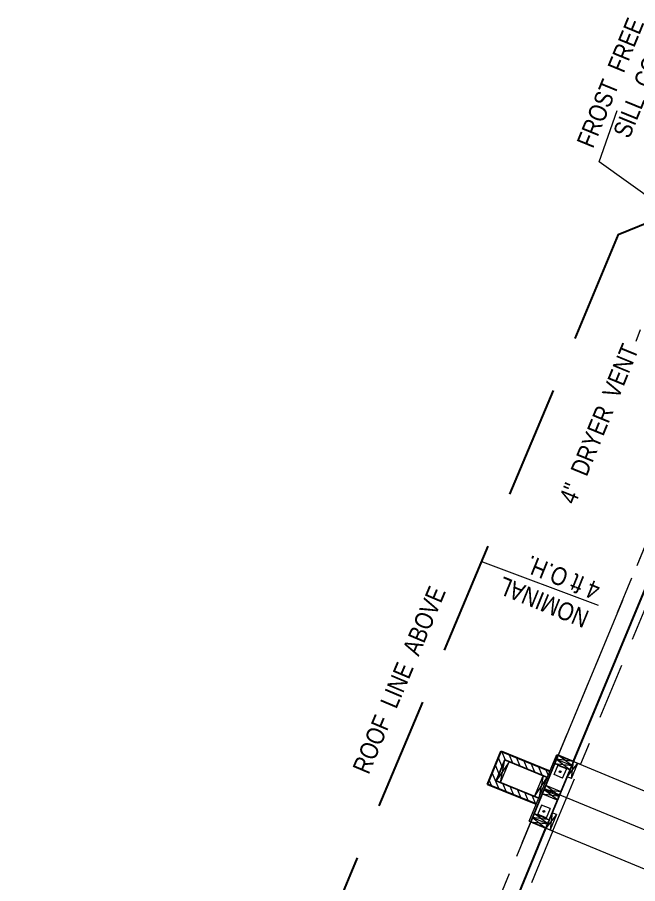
# Model space of a CAD drawing. Header units: inches. Extents: x -10188 to 9179, y -281 to 6710.
# Drawn here: x 3827.9 to 4034.5, y 1046 to 1334.5 of the extents above; entities that cross this region are included whole.
import ezdxf

# ---------------------------------------------------------------- set-up
doc = ezdxf.new("R2010")
doc.units = ezdxf.units.IN
doc.header["$MEASUREMENT"] = 0
doc.linetypes.add('CENTER', pattern=[2, 1.25, -0.25, 0.25, -0.25])
doc.linetypes.add('HIDDEN', pattern=[0.375, 0.25, -0.125])
for name, color, linetype, lineweight in [('DOORS', 7, 'Continuous', 30), ('FOUNDATION', 7, 'HIDDEN', 20), ('GRID', 1, 'CENTER', 20), ('MASONRY', 16, 'HIDDEN', 30), ('PLUMBING', 7, 'Continuous', 20), ('ROOFLINE', 7, 'HIDDEN', 30), ('WALL FRAMING', 7, 'Continuous', 30)]:
    doc.layers.add(name, color=color, linetype=linetype, lineweight=lineweight)
doc.layers.add('TEXT', color=250, linetype='Continuous')
doc.layers.add('WALLS', color=5, linetype='Continuous')
doc.styles.add('ARCHENT', font='technical.ttf', dxfattribs={"height": 6})
doc.styles.add('ARCHENTLTD', font='technical.ttf', dxfattribs={"height": 0.1875})
doc.dimstyles.new('ARCHENTLTD', dxfattribs={"dimscale": 0.05, "dimtxt": 0.1875, "dimasz": 3, "dimexe": 9, "dimexo": 1, "dimgap": 2.5, "dimtad": 0, "dimdec": 1, "dimzin": 1, "dimdsep": 46, "dimlunit": 4, "dimtxsty": 'ARCHENTLTD', "dimblk": 'ARCHTICK', "dimcen": 6, "dimclrd": 256, "dimclre": 256, "dimclrt": 256, "dimaunit": 1, "dimadec": 0, "dimazin": 0, "dimtfac": 1, "dimtdec": 1, "dimtofl": 0, "dimtmove": 1, "dimatfit": 3, "dimldrblk": 'ARCHTICK', "dimfxl": 1, "dimfrac": 2, "dimtolj": 1, "dimtzin": 0, "dimlwd": 9, "dimlwe": 9, "dimarcsym": 0})

# ---------------------------------------------------------------- blocks, each defined once
blk = doc.blocks.new('_ArchTick')
at = {"color": 0, "linetype": 'ByBlock', "const_width": 0.15}
blk.add_lwpolyline([(-0.5, -0.5), (0.5, 0.5)], dxfattribs=at)

msp = doc.modelspace()

# ---------------------------------------------------------------- hatches: boundary and pattern name
at = {"layer": 'MASONRY', "lineweight": 9, "ltscale": 75}
h = msp.add_hatch(dxfattribs=at)
h.set_pattern_fill('ANSI31', color=256, scale=15, angle=112.5, style=0)
h.set_pattern_definition([(292.555994, (-7856.9468, -5872.2215), (-1.73157207, -0.719224), [])])
h.paths.add_polyline_path([(4001.18, 1074.67), (4001.18, 1072.24), (3984.46, 1079.03), (3989.02, 1090.13), (4005.72, 1083.27), (4004, 1081.54), (3990.25, 1087.19), (3987.4, 1080.27)])
at = {"layer": 'WALL FRAMING', "lineweight": 9, "ltscale": 150}
for points in [[(4008.69, 1083.6, 1), (4008.69, 1082.98, 1)], [(4003.21, 1070.38, 1), (4003.21, 1069.76, 1)]]:
    msp.add_hatch(color=256, dxfattribs=at).paths.add_polyline_path(points)

# ---------------------------------------------------------------- linework, layer by layer
at = {"layer": 'DOORS', "linetype": 'Continuous', "ltscale": 150}
for p, q in [((4013.13, 1086.7), (4059.08, 1197.55)), ((3957.99, 953.67), (4003.94, 1064.52))]:
    msp.add_line(p, q, dxfattribs=at)
at = {"layer": 'DOORS', "linetype": 'HIDDEN', "lineweight": 9, "ltscale": 150}
for p, q in [((4013.11, 1086.66), (4101.81, 1049.94)), ((4003.92, 1064.49), (4092.62, 1027.77))]:
    msp.add_line(p, q, dxfattribs=at)
at = {"layer": 'FOUNDATION', "lineweight": 20, "ltscale": 50}
for p, q in [((4053.99, 1199.66), (4008.05, 1088.8)), ((3998.86, 1066.63), (3952.91, 955.78))]:
    msp.add_line(p, q, dxfattribs=at)
at = {"layer": 'FOUNDATION', "linetype": 'HIDDEN', "lineweight": 9, "ltscale": 75}
for p, q in [((4061.39, 1196.6), (4015.44, 1085.74)), ((4006.25, 1063.57), (3960.3, 952.71))]:
    msp.add_line(p, q, dxfattribs=at)
at = {"layer": 'FOUNDATION', "lineweight": 20, "ltscale": 75}
for p, q in [((4006.25, 1063.57), (4015.44, 1085.74)), ((4013.13, 1086.7), (4015.44, 1085.74)), ((4003.94, 1064.52), (4006.25, 1063.57))]:
    msp.add_line(p, q, dxfattribs=at)
at = {"layer": 'GRID', "ltscale": 50}
msp.add_line((4067.68, 1232.68), (3880.92, 782.1), dxfattribs=at)
at = {"layer": 'GRID', "linetype": 'CENTER', "lineweight": 20, "ltscale": 50}
msp.add_line((4003.45, 1077.72), (4274.51, 965.36), dxfattribs=at)
at = {"layer": 'MASONRY', "linetype": 'Continuous', "lineweight": 30, "ltscale": 1.5}
for p, q in [((3984.46, 1079.03), (3989.02, 1090.13)), ((3989.02, 1090.13), (4005.28, 1083.45)), ((4000.72, 1072.43), (3984.46, 1079.03))]:
    msp.add_line(p, q, dxfattribs=at)
at = {"layer": 'ROOFLINE', "linetype": 'HIDDEN', "ltscale": 150}
for q in [(4078, 1282.89), (3827.93, 784.61)]:
    msp.add_line((4028.02, 1262.12), q, dxfattribs=at)
at = {"layer": 'WALL FRAMING', "lineweight": 20, "ltscale": 75}
for p, q in [((3998.39, 1066.82), (4007.58, 1089)), ((4006.9, 1086.03), (4011.98, 1083.93)), ((4007.47, 1087.42), (4012.55, 1085.31)), ((4012.41, 1081.04), (4014.51, 1086.12)), ((4003.17, 1077.41), (4008.26, 1075.3)), ((4003.31, 1077.3), (4008.4, 1075.19)), ((4003.75, 1078.79), (4008.84, 1076.69)), ((4002.74, 1075.91), (4007.83, 1073.81)), ((3999.43, 1068.02), (4004.51, 1065.91)), ((4000, 1069.4), (4005.09, 1067.3)), ((4007.41, 1068.98), (4005.3, 1063.9))]:
    msp.add_line(p, q, dxfattribs=at)
at = {"layer": 'WALL FRAMING', "lineweight": 20, "ltscale": 150}
for p, q in [((4007.58, 1089), (4008.05, 1088.8)), ((4012.41, 1081.04), (4011.02, 1081.62)), ((4007.41, 1068.98), (4006.02, 1069.56)), ((3998.39, 1066.82), (3998.85, 1066.63))]:
    msp.add_line(p, q, dxfattribs=at)
at = {"layer": 'WALL FRAMING', "lineweight": 9, "ltscale": 150}
for p, q in [((4012.55, 1085.31), (4008.05, 1088.8)), ((3991.63, 1086.62), (3987.4, 1080.27)), ((3988.79, 1079.7), (3990.25, 1087.19)), ((4006.9, 1086.03), (4012.55, 1085.31)), ((4013.13, 1086.7), (4007.47, 1087.42)), ((4007.47, 1087.42), (4011.98, 1083.93)), ((4011.02, 1081.62), (4014.51, 1086.12)), ((4012.41, 1081.04), (4013.13, 1086.7)), ((4002.99, 1081.93), (4001.53, 1074.43)), ((4000.15, 1075.01), (4004.38, 1081.36)), ((4003.18, 1077.4), (4008.84, 1076.69)), ((4007.83, 1073.81), (4003.32, 1077.3)), ((4008.26, 1075.3), (4003.75, 1078.79)), ((4002.74, 1075.91), (4008.4, 1075.19)), ((4005.09, 1067.3), (3999.43, 1068.02)), ((3999.43, 1068.02), (4003.94, 1064.52)), ((4004.51, 1065.91), (4000, 1069.4)), ((4007.41, 1068.98), (4003.92, 1064.48)), ((4006.02, 1069.56), (4005.3, 1063.9)), ((3998.86, 1066.63), (4004.51, 1065.91))]:
    msp.add_line(p, q, dxfattribs=at)
at = {"layer": 'WALL FRAMING', "lineweight": 20, "ltscale": 1.5}
for p, q in [((3988.78, 1079.7), (3991.63, 1086.62)), ((4000.15, 1075), (4002.99, 1081.93))]:
    msp.add_line(p, q, dxfattribs=at)
at = {"layer": 'WALL FRAMING', "color": 9, "linetype": 'Continuous', "lineweight": 5, "ltscale": 150}
for p, q in [((4006.62, 1082.38), (4007.96, 1085.6)), ((4010.76, 1084.2), (4007.87, 1085.4)), ((4009.49, 1081.14), (4006.62, 1082.38)), ((4009.49, 1081.14), (4010.84, 1084.4)), ((4002.4, 1072.18), (4001.06, 1068.96)), ((4005.3, 1071.02), (4002.4, 1072.18)), ((4005.3, 1071.02), (4003.95, 1067.77)), ((4004.03, 1067.96), (4001.15, 1069.16))]:
    msp.add_line(p, q, dxfattribs=at)
for centre in [(4008.69, 1083.29), (4003.21, 1070.07)]:
    msp.add_circle(centre, 0.312, dxfattribs=at)
at = {"layer": 'WALLS', "color": 4, "ltscale": 75}
for p, q in [((3998.86, 1066.63), (4008.05, 1088.8)), ((4008.05, 1088.8), (4013.13, 1086.7)), ((3998.86, 1066.63), (4003.94, 1064.52))]:
    msp.add_line(p, q, dxfattribs=at)
at = {"layer": 'WALLS', "color": 7, "ltscale": 1.5}
for p, q in [((3987.4, 1080.27), (3990.25, 1087.19)), ((3990.25, 1087.19), (4004.42, 1081.37)), ((4001.58, 1074.51), (3987.4, 1080.27))]:
    msp.add_line(p, q, dxfattribs=at)
at = {"layer": 'WALLS', "color": 4, "ltscale": 50}
msp.add_line((4013.13, 1086.7), (4003.94, 1064.52), dxfattribs=at)

# ---------------------------------------------------------------- texts
at = {"layer": 'DOORS', "color": 7, "linetype": 'Continuous', "lineweight": 30, "ltscale": 1.5, "insert": (4016.48, 1131.02), "char_height": 6, "attachment_point": 1, "rotation": 157.8528, "style": 'ARCHENTLTD'}
msp.add_mtext('NOMINAL\\P4 ft O.H.\\P{\\H1.999x;  }', dxfattribs=at)
at = {"layer": 'PLUMBING', "ltscale": 1.5, "char_height": 6, "attachment_point": 3, "rotation": 67.7667, "style": 'ARCHENT'}
for s, insert in [('FROST  FREE  \\PSILL  COCK', (4031.18, 1334.86)), ('4"  DRYER  VENT', (4029.4, 1226.29))]:
    msp.add_mtext(s, dxfattribs=dict(at, insert=insert))
at = {"layer": 'TEXT', "linetype": 'Continuous', "insert": (3939.36, 1084.41), "char_height": 6, "width": 271, "attachment_point": 1, "rotation": 67.1268, "style": 'ARCHENTLTD'}
msp.add_mtext('ROOF  LINE  ABOVE', dxfattribs=at)

# ---------------------------------------------------------------- leaders
at = {"layer": 'FOUNDATION', "lineweight": 9, "ltscale": 100}
msp.add_leader([(4063.69, 1227.99, -46960.72), (4035.31, 1230.46, -46960.72), (4033.86, 1226.48, -46960.72)], dimstyle='ARCHENTLTD', override={"dimgap": 1, "dimtad": 0}, dxfattribs=at)
at = {"layer": 'FOUNDATION', "color": 7, "linetype": 'Continuous', "lineweight": 9, "ltscale": 25}
msp.add_leader([(3982.75, 1153.2), (4021.31, 1138.68)], dimstyle='ARCHENTLTD', override={"dimgap": 1, "dimtad": 0}, dxfattribs=at)
at = {"layer": 'PLUMBING', "linetype": 'Continuous', "lineweight": 9, "ltscale": 25}
msp.add_leader([(4080.72, 1243.91), (4021.62, 1286.38), (4027.65, 1303.46)], dimstyle='ARCHENTLTD', override={"dimgap": 1, "dimtad": 0}, dxfattribs=at)

doc.saveas('drawing.dxf')
